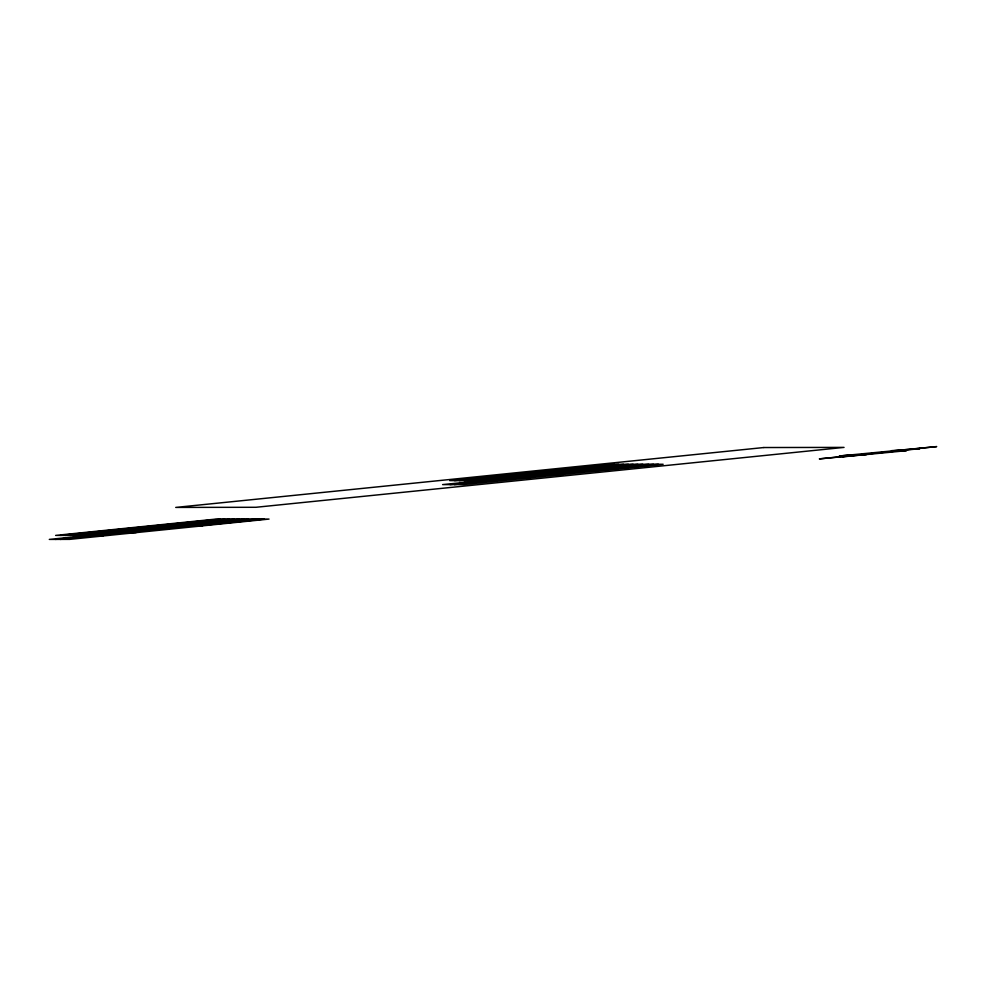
<?xml version="1.0" encoding="UTF-8"?>
<svg xmlns="http://www.w3.org/2000/svg" width="986" height="986" viewBox="0 0 986 986"><rect width="100%" height="100%" fill="white"/><g stroke="black" fill="none" stroke-linecap="round" stroke-linejoin="round"><path stroke-width="1.48" d="M454.521 480.601L614.081 464.357M459.291 480.601L618.863 464.344M464.073 480.589L623.633 464.344M468.843 480.576L628.415 464.332M633.185 464.32L473.625 480.576L449.739 480.613L609.311 464.369L663.147 464.27L463.814 484.57L442.615 484.607L545.8 474.106M490.473 479.332L637.967 464.32M546.601 474.093L642.736 464.307M449.986 484.594L648.813 464.295M454.263 484.582L653.595 464.295M591.92 471.049L658.365 464.283M60.417 535.41L219.977 519.154M916.561 448.642L936.7 446.596L839.246 456.025L851.3 454.805L866.213 454.78M65.187 535.398L224.759 519.154M69.969 535.386L229.528 519.141M862.91 454.78L819.329 458.884L920.012 448.642L891.566 450.701L906.479 450.676L842.771 456.838M74.739 535.386L234.311 519.129M239.08 519.129L79.521 535.373L55.635 535.41L215.207 519.166L269.03 519.08L69.71 539.367L49.3 539.404L248.632 519.104M96.369 534.141L243.85 519.117M55.376 539.391L254.708 519.104M60.158 539.391L259.491 519.092M197.816 525.846L264.26 519.08M542.867 471.135L596.703 471.037M513.164 474.155L557.447 474.081M553.922 474.439L563.474 474.426M509.059 477.84L530.258 477.803M485.704 479.344L494.454 479.332M475.831 481.23L497.03 481.193M148.763 525.932L202.586 525.846M119.059 528.952L163.343 528.878M159.818 529.235L169.37 529.223M115.744 532.637L136.142 532.613M91.599 534.141L101.151 534.129M82.516 536.027L102.926 535.99M763.842 447.533L175.73 507.42L255.929 507.285L844.041 447.397L763.842 447.533"/></g></svg>
